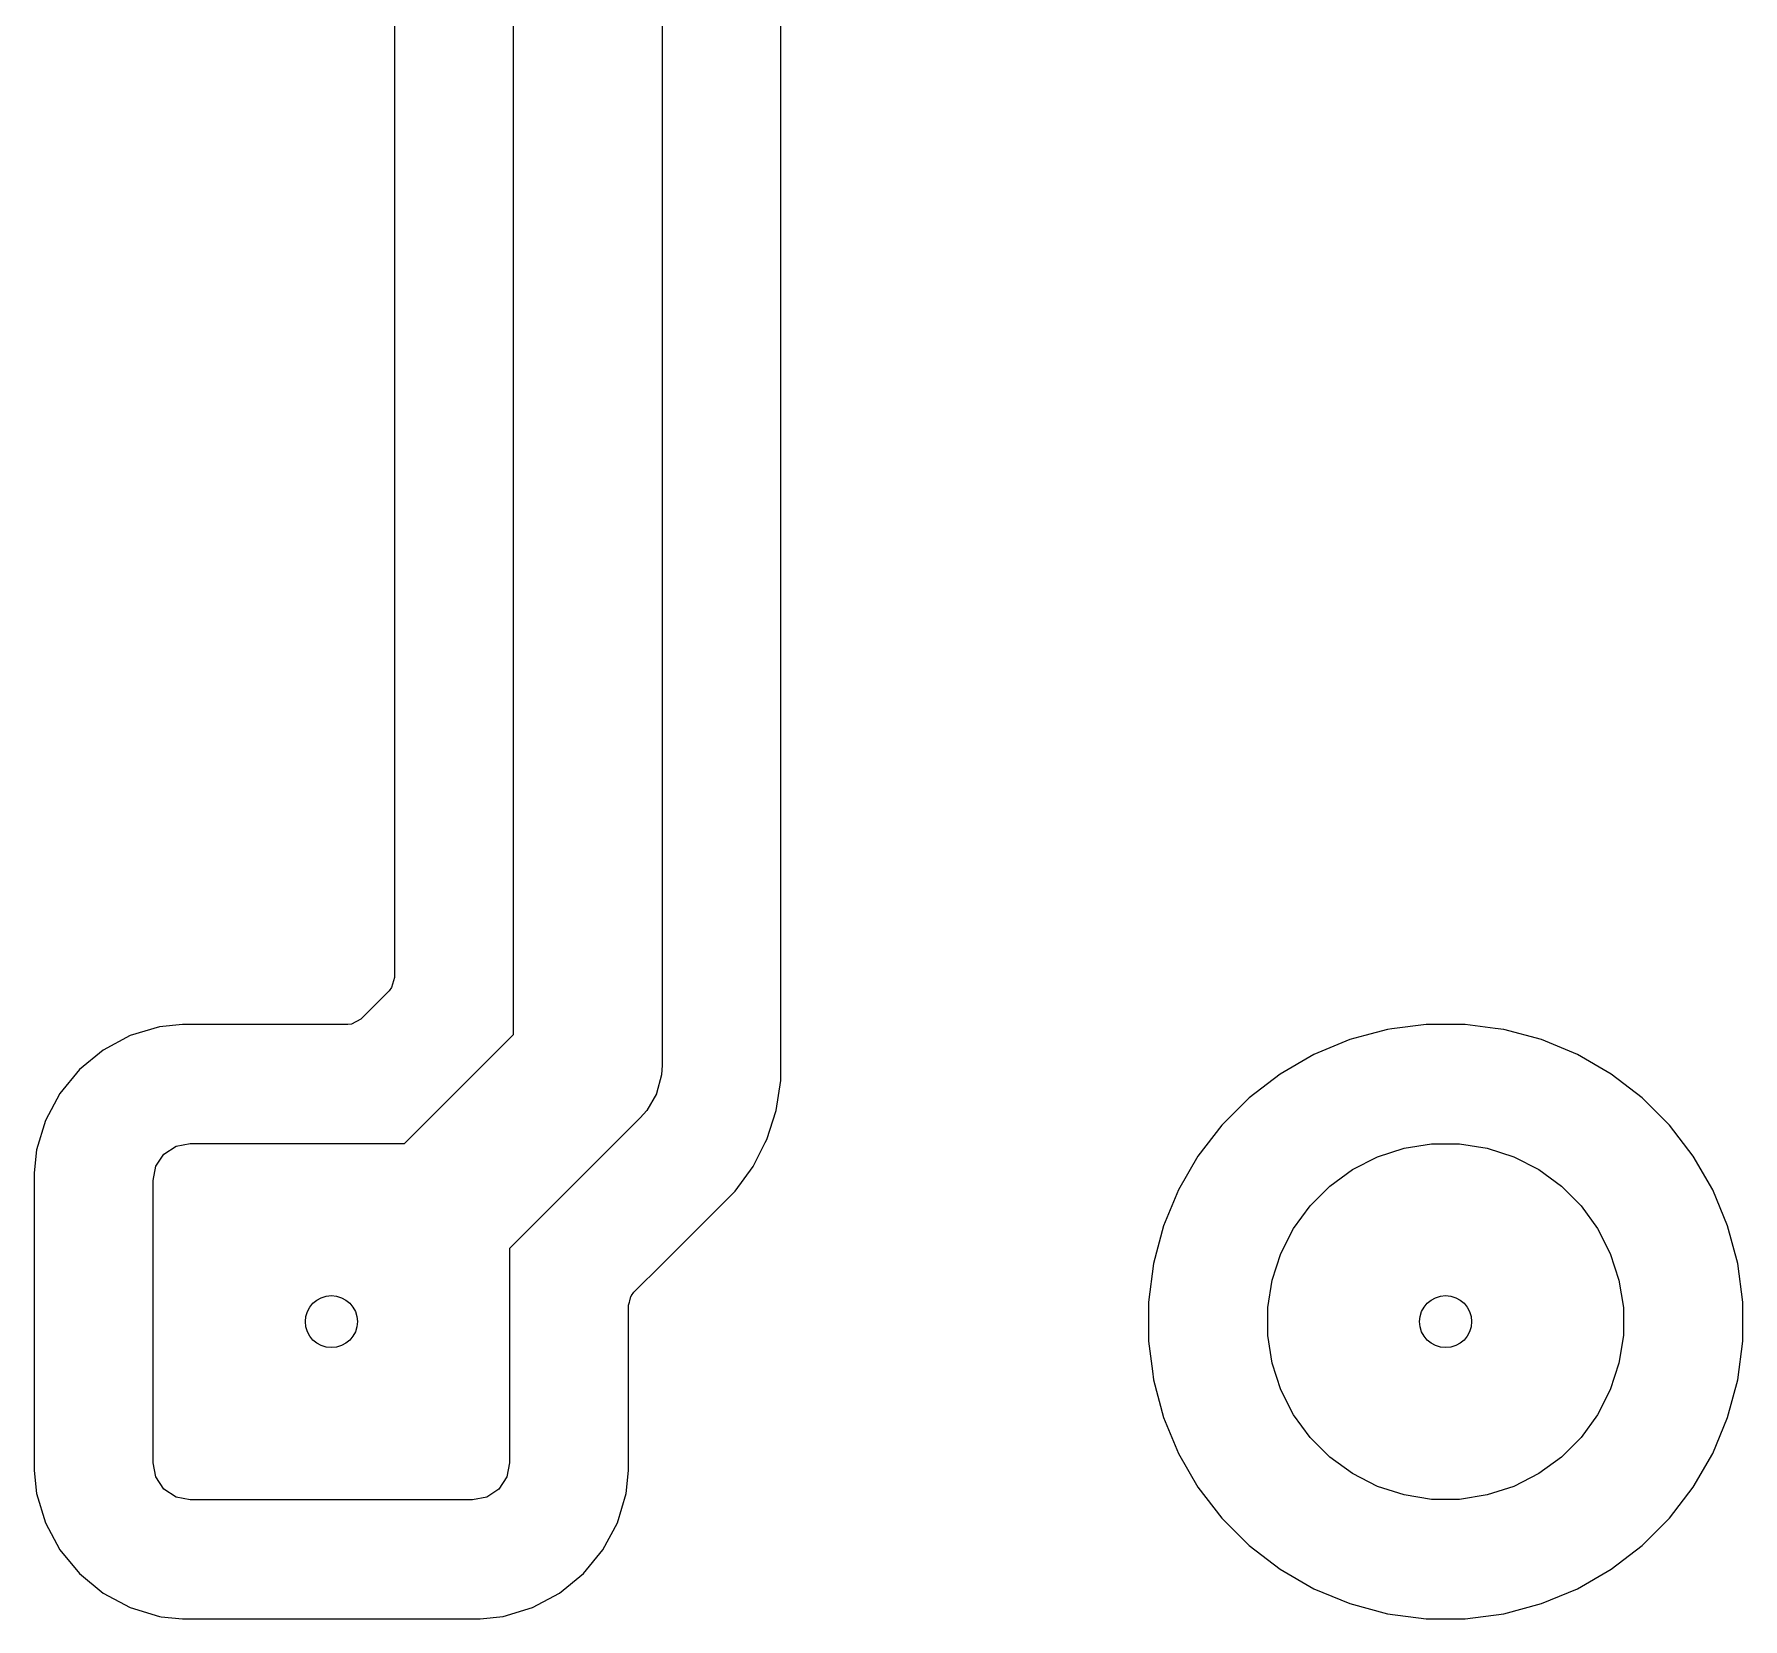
# Model space of a CAD drawing. Extents: x 20 to 124, y -124 to -20.
# Drawn here: x 77.07 to 88.57, y -72.24 to -61.57 of the extents above; entities that cross this region are included whole.
import ezdxf

# ---------------------------------------------------------------- set-up
doc = ezdxf.new("R2010")
doc.units = 0
doc.layers.add('BLACK', color=7, linetype='CONTINUOUS')
doc.layers.add('WHITE', color=7, linetype='CONTINUOUS')

msp = doc.modelspace()

# ---------------------------------------------------------------- linework, layer by layer
at = {"layer": 'BLACK', "linetype": 'CONTINUOUS'}
for p, q in [((80.2996, -68.304693), (80.2996, -53.0289)), ((81.2996, -53.0289), (81.2996, -68.5118)), ((82.1001, -68.614152), (82.1001, -55.435894)), ((79.4991, -58.086236), (79.4991, -67.921752)), ((79.4991, -67.921752), (79.479415, -67.988791)), ((79.462781, -68.009433), (79.271533, -68.200681)), ((79.479415, -67.988791), (79.462781, -68.009433)), ((79.271533, -68.200681), (79.21021, -68.234166)), ((77.719941, -68.31227), (77.537451, -68.409813)), ((77.917968, -68.252199), (77.719941, -68.31227)), ((78.072297, -68.237), (77.917968, -68.252199)), ((79.183852, -68.237), (78.072297, -68.237)), ((79.21021, -68.234166), (79.183852, -68.237)), ((79.566793, -69.0375), (80.2996, -68.304693)), ((86.029624, -68.312269), (85.929481, -68.339102)), ((86.182784, -68.27123), (86.029624, -68.312269)), ((86.211672, -68.267426), (86.182784, -68.27123)), ((86.442772, -68.237), (86.211672, -68.267426)), ((86.44278, -68.237), (86.442772, -68.237)), ((86.70502, -68.237), (86.44278, -68.237)), ((86.705027, -68.237), (86.70502, -68.237)), ((86.907239, -68.263623), (86.705027, -68.237)), ((86.965016, -68.27123), (86.907239, -68.263623)), ((87.218319, -68.339102), (86.965016, -68.27123)), ((77.537449, -68.409815), (77.377489, -68.541089)), ((77.537451, -68.409813), (77.537449, -68.409815)), ((85.929471, -68.339105), (85.687209, -68.439453)), ((85.929481, -68.339102), (85.929471, -68.339105)), ((87.218321, -68.339103), (87.218319, -68.339102)), ((87.218328, -68.339105), (87.218321, -68.339103)), ((87.46059, -68.439453), (87.218328, -68.339105)), ((77.377489, -68.541089), (77.246215, -68.701049)), ((81.2996, -68.5118), (81.295323, -68.577047)), ((85.687199, -68.439458), (85.460096, -68.570575)), ((85.687209, -68.439453), (85.687199, -68.439458)), ((87.4606, -68.439458), (87.46059, -68.439453)), ((87.687703, -68.570575), (87.4606, -68.439458)), ((81.295323, -68.577063), (81.262101, -68.701049)), ((81.295323, -68.577047), (81.295323, -68.577063)), ((82.068077, -68.816334), (82.1001, -68.614152)), ((85.460096, -68.570575), (85.252048, -68.730218)), ((87.895751, -68.730218), (87.687703, -68.570575)), ((77.246213, -68.701051), (77.14867, -68.883541)), ((77.246215, -68.701049), (77.246213, -68.701051)), ((81.26154, -68.703142), (81.196277, -68.816181)), ((81.262101, -68.701049), (81.26154, -68.703142)), ((85.252048, -68.730218), (85.066618, -68.915648)), ((87.89576, -68.730226), (87.895751, -68.730218)), ((88.081174, -68.91564), (87.89576, -68.730226)), ((77.14867, -68.883541), (77.088599, -69.081568)), ((81.153153, -68.865354), (80.273899, -69.744607)), ((81.196268, -68.816189), (81.153153, -68.865354)), ((81.196277, -68.816181), (81.196268, -68.816189)), ((82.00482, -69.011019), (82.068077, -68.816334)), ((85.066618, -68.915648), (84.906975, -69.123696)), ((88.081181, -68.915648), (88.081174, -68.91564)), ((88.240824, -69.123696), (88.081181, -68.915648)), ((77.088599, -69.081568), (77.0734, -69.235896)), ((77.89293, -69.19183), (77.947124, -69.110724)), ((77.947124, -69.110724), (78.02823, -69.05653)), ((78.02823, -69.05653), (78.123902, -69.037501)), ((78.123902, -69.037501), (79.566793, -69.0375)), ((81.911887, -69.193411), (81.993987, -69.03228)), ((81.993987, -69.03228), (82.00482, -69.011019)), ((86.11468, -69.128845), (86.293766, -69.070656)), ((86.293766, -69.070656), (86.479749, -69.041199)), ((86.479749, -69.041199), (86.668051, -69.041199)), ((86.668051, -69.041199), (86.854034, -69.070656)), ((86.854034, -69.070656), (87.03312, -69.128845)), ((77.0734, -69.235896), (77.0734, -71.239102)), ((77.8739, -69.287501), (77.89293, -69.19183)), ((81.791566, -69.359019), (81.911887, -69.193411)), ((84.906975, -69.123696), (84.775858, -69.350799)), ((85.794562, -69.325013), (85.946902, -69.214332)), ((85.946902, -69.214332), (86.11468, -69.128845)), ((87.03312, -69.128845), (87.200898, -69.214332)), ((87.200898, -69.214332), (87.353238, -69.325013)), ((88.371941, -69.350799), (88.240824, -69.123696)), ((77.873901, -71.187498), (77.8739, -69.287501)), ((84.775853, -69.350809), (84.675505, -69.593071)), ((84.775858, -69.350799), (84.775853, -69.350809)), ((85.661413, -69.458162), (85.794562, -69.325013)), ((87.353238, -69.325013), (87.486387, -69.458162)), ((88.371946, -69.350809), (88.371941, -69.350799)), ((88.472294, -69.593071), (88.371946, -69.350809)), ((81.3042, -69.846384), (81.791566, -69.359019)), ((85.550732, -69.610502), (85.661413, -69.458162)), ((87.486387, -69.458162), (87.597068, -69.610502)), ((84.675502, -69.593081), (84.60763, -69.846385)), ((84.675505, -69.593071), (84.675502, -69.593081)), ((85.465245, -69.77828), (85.550732, -69.610502)), ((87.597068, -69.610502), (87.682555, -69.77828)), ((88.472298, -69.593081), (88.472294, -69.593071)), ((88.54017, -69.846384), (88.472298, -69.593081)), ((80.273899, -69.744607), (80.2739, -71.187499)), ((85.407056, -69.957366), (85.465245, -69.77828)), ((87.682555, -69.77828), (87.740744, -69.957366)), ((81.110718, -70.039866), (81.3042, -69.846384)), ((84.60763, -69.846385), (84.5734, -70.106372)), ((88.5744, -70.10638), (88.54017, -69.846384)), ((81.094084, -70.060508), (81.110718, -70.039866)), ((85.377599, -70.143349), (85.407056, -69.957366)), ((87.740744, -69.957366), (87.770201, -70.143349)), ((81.074399, -70.127546), (81.080616, -70.106372)), ((81.0744, -71.239107), (81.074399, -70.127546)), ((81.080616, -70.106372), (81.083043, -70.098106)), ((81.083043, -70.098106), (81.089567, -70.06812)), ((81.089567, -70.06812), (81.093321, -70.063104)), ((81.093321, -70.063104), (81.094084, -70.060508)), ((84.5734, -70.106372), (84.5734, -70.368627)), ((85.377599, -70.331651), (85.377599, -70.143349)), ((87.770201, -70.143349), (87.770201, -70.331651)), ((88.5744, -70.36862), (88.5744, -70.10638)), ((84.5734, -70.368627), (84.600023, -70.570839)), ((85.407056, -70.517634), (85.377599, -70.331651)), ((87.770201, -70.331651), (87.740744, -70.517634)), ((88.54017, -70.628616), (88.5744, -70.36862)), ((84.600023, -70.570839), (84.60763, -70.628616)), ((85.465245, -70.69672), (85.407056, -70.517634)), ((87.740744, -70.517634), (87.682555, -70.69672)), ((84.60763, -70.628616), (84.675502, -70.881918)), ((85.550732, -70.864498), (85.465245, -70.69672)), ((87.682555, -70.69672), (87.597068, -70.864498)), ((88.472298, -70.881919), (88.54017, -70.628616)), ((84.675502, -70.881918), (84.675505, -70.881928)), ((84.675505, -70.881928), (84.775853, -71.12419)), ((85.661413, -71.016838), (85.550732, -70.864498)), ((87.597068, -70.864498), (87.486387, -71.016838)), ((88.371943, -71.124197), (88.472298, -70.881919)), ((85.794562, -71.149987), (85.661413, -71.016838)), ((87.486387, -71.016838), (87.353238, -71.149987)), ((77.89293, -71.28317), (77.873901, -71.187498)), ((80.2739, -71.187499), (80.25487, -71.28317)), ((84.775853, -71.12419), (84.775858, -71.1242)), ((84.775858, -71.1242), (84.906975, -71.351303)), ((85.946902, -71.260668), (85.794562, -71.149987)), ((87.353238, -71.149987), (87.200898, -71.260668)), ((88.240824, -71.351303), (88.371943, -71.124197)), ((77.0734, -71.239102), (77.088599, -71.393431)), ((77.947124, -71.364276), (77.89293, -71.28317)), ((80.25487, -71.28317), (80.200676, -71.364276)), ((81.0592, -71.393433), (81.0744, -71.239107)), ((86.11468, -71.346155), (85.946902, -71.260668)), ((87.200898, -71.260668), (87.03312, -71.346155)), ((77.088599, -71.393431), (77.14867, -71.591458)), ((78.02823, -71.41847), (77.947124, -71.364276)), ((78.123901, -71.4375), (78.02823, -71.41847)), ((80.11957, -71.41847), (80.023898, -71.437499)), ((80.200676, -71.364276), (80.11957, -71.41847)), ((80.999131, -71.591454), (81.0592, -71.393433)), ((84.906975, -71.351303), (85.066618, -71.559351)), ((86.293766, -71.404344), (86.11468, -71.346155)), ((86.479749, -71.433801), (86.293766, -71.404344)), ((86.854034, -71.404344), (86.668051, -71.433801)), ((87.03312, -71.346155), (86.854034, -71.404344)), ((88.081182, -71.559351), (88.240824, -71.351303)), ((80.023898, -71.437499), (78.123901, -71.4375)), ((86.668051, -71.433801), (86.479749, -71.433801)), ((77.14867, -71.591458), (77.246213, -71.773948)), ((80.901585, -71.77395), (80.999131, -71.591454)), ((85.066618, -71.559351), (85.066626, -71.55936)), ((85.066626, -71.55936), (85.25204, -71.744774)), ((87.89576, -71.744774), (88.081174, -71.55936)), ((88.081174, -71.55936), (88.081177, -71.559355)), ((88.081177, -71.559355), (88.081182, -71.559351)), ((85.25204, -71.744774), (85.252048, -71.744781)), ((85.252048, -71.744781), (85.460096, -71.904424)), ((87.687703, -71.904424), (87.895751, -71.744782)), ((87.895751, -71.744782), (87.895755, -71.744777)), ((87.895755, -71.744777), (87.89576, -71.744774)), ((77.246213, -71.773948), (77.246215, -71.77395)), ((77.246215, -71.77395), (77.377489, -71.93391)), ((80.77031, -71.93391), (80.901585, -71.77395)), ((77.377489, -71.93391), (77.537449, -72.065184)), ((80.61035, -72.065185), (80.77031, -71.93391)), ((85.460096, -71.904424), (85.687199, -72.035541)), ((87.460597, -72.035543), (87.687703, -71.904424)), ((77.537449, -72.065184), (77.537451, -72.065186)), ((77.537451, -72.065186), (77.719941, -72.162729)), ((80.427854, -72.162731), (80.61035, -72.065185)), ((85.687199, -72.035541), (85.687209, -72.035546)), ((85.687209, -72.035546), (85.929471, -72.135894)), ((87.218319, -72.135898), (87.460597, -72.035543)), ((77.719941, -72.162729), (77.719943, -72.162729)), ((77.719943, -72.162729), (77.719946, -72.162731)), ((77.719946, -72.162731), (77.917967, -72.2228)), ((77.917967, -72.2228), (77.917966, -72.2228)), ((77.917966, -72.2228), (77.92887, -72.223873)), ((77.92887, -72.223873), (78.072293, -72.238)), ((80.075506, -72.237999), (80.229833, -72.2228)), ((80.229833, -72.2228), (80.427854, -72.162731)), ((85.929471, -72.135894), (85.929481, -72.135898)), ((85.929481, -72.135898), (86.182784, -72.20377)), ((86.182784, -72.20377), (86.44278, -72.238)), ((86.70502, -72.238), (86.965016, -72.20377)), ((86.965016, -72.20377), (87.218319, -72.135898)), ((78.072293, -72.238), (80.075506, -72.237999)), ((86.44278, -72.238), (86.442787, -72.238)), ((86.442787, -72.238), (86.705013, -72.238)), ((86.705013, -72.238), (86.70502, -72.238))]:
    msp.add_line(p, q, dxfattribs=at)
at = {"layer": 'BLACK'}
for centre in [(79.0739, -70.2375), (86.5739, -70.2375)]:
    msp.add_circle(centre, 0.175, dxfattribs=at)
at = {"layer": 'WHITE'}
for centre in [(79.0739, -70.2375), (86.5739, -70.2375)]:
    msp.add_circle(centre, 0.175, dxfattribs=at)

doc.saveas('drawing.dxf')
